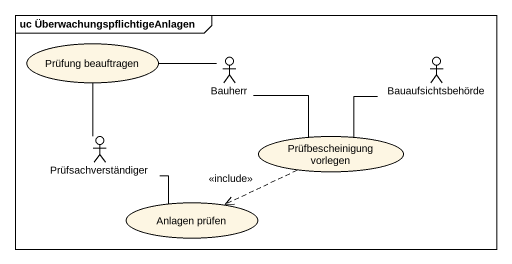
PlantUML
@startuml
mainframe uc ÜberwachungspflichtigeAnlagen
usecase "Prüfung beauftragen" as Prüfung_beauftragen
actor Bauherr
actor Bauaufsichtsbehörde
actor Prüfsachverständiger
usecase "Prüfbescheinigung vorlegen" as Prüfbescheinigung_vorlegen
usecase "Anlagen prüfen" as Anlagen_prüfen
Prüfung_beauftragen -right- Bauherr
Prüfung_beauftragen -- Prüfsachverständiger
Prüfbescheinigung_vorlegen -up- Bauherr
Prüfbescheinigung_vorlegen -up- Bauaufsichtsbehörde
Prüfbescheinigung_vorlegen .left.> Anlagen_prüfen : <<include>>
Anlagen_prüfen -up- Prüfsachverständiger
@enduml
